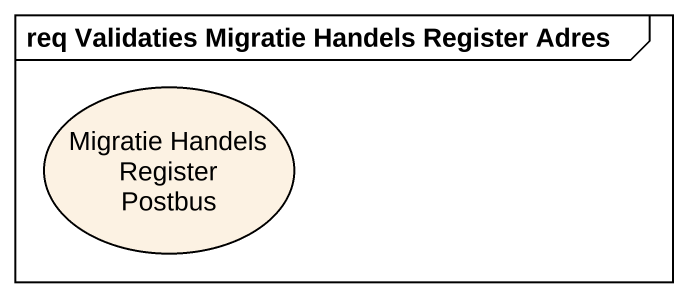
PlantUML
@startuml
mainframe req Validaties Migratie Handels Register Adres
usecase "Migratie Handels Register Postbus" as Migratie_Handels_Register
@enduml
